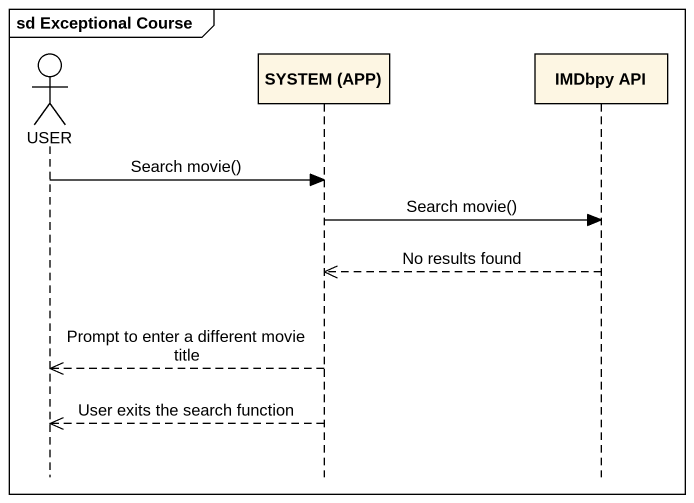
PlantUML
@startuml
mainframe sd Exceptional Course
hide footbox
actor USER
participant "SYSTEM (APP)" as SYSTEM_APP
participant "IMDbpy API" as IMDbpy_API

USER -> SYSTEM_APP : Search movie()
SYSTEM_APP -> IMDbpy_API : Search movie()
IMDbpy_API -->> SYSTEM_APP : No results found
SYSTEM_APP -->> USER : Prompt to enter a different movie title
SYSTEM_APP -->> USER : User exits the search function
@enduml
